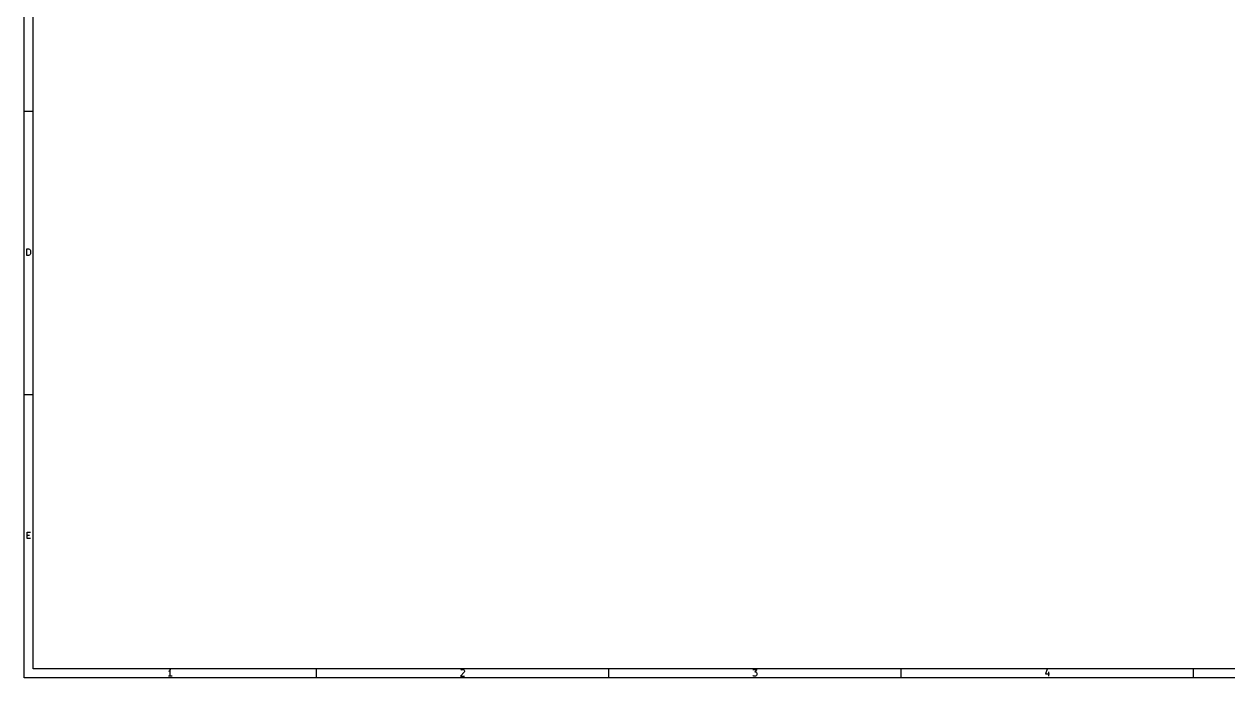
# Model space of a CAD drawing. Extents: x 10 to 410, y -287 to -10.
# Drawn here: x 10.2 to 245.2, y -286.8 to -159.1 of the extents above; entities that cross this region are included whole.
import ezdxf

# ---------------------------------------------------------------- set-up
doc = ezdxf.new("R2010")
doc.units = 0
doc.header["$MEASUREMENT"] = 0
doc.layers.add('Black', color=250, linetype='CONTINUOUS')

msp = doc.modelspace()

# ---------------------------------------------------------------- linework, layer by layer
at = {"layer": 'BLACK'}
for p, q in [((10.16, -286.842), (10.16, -10.16)), ((11.938, -285.064), (11.938, -11.938)), ((10.16, -176.124), (11.938, -176.124)), ((10.716, -204.298), (10.716, -203.028)), ((10.716, -203.028), (11.019, -203.028)), ((11.019, -204.298), (10.716, -204.298)), ((11.019, -203.028), (11.2, -203.089)), ((11.2, -204.238), (11.019, -204.298)), ((11.2, -203.089), (11.321, -203.21)), ((11.321, -204.117), (11.2, -204.238)), ((11.321, -203.21), (11.382, -203.331)), ((11.382, -203.996), (11.321, -204.117)), ((11.382, -203.331), (11.442, -203.573)), ((11.442, -203.754), (11.382, -203.996)), ((11.442, -203.573), (11.442, -203.754)), ((10.16, -231.445), (11.938, -231.445)), ((10.777, -259.619), (10.777, -258.349)), ((10.777, -258.349), (11.382, -258.349)), ((10.777, -258.954), (11.2, -258.954)), ((11.382, -259.619), (10.777, -259.619)), ((408.051, -285.064), (11.938, -285.064)), ((38.468, -285.5), (38.347, -285.56)), ((39.072, -286.467), (38.347, -286.467)), ((38.589, -285.379), (38.468, -285.5)), ((38.71, -285.197), (38.589, -285.379)), ((38.71, -286.467), (38.71, -285.197)), ((67.234, -286.842), (67.234, -285.064)), ((96.086, -285.742), (95.36, -286.467)), ((95.36, -286.467), (96.146, -286.467)), ((95.421, -285.318), (95.481, -285.258)), ((95.481, -285.258), (95.602, -285.197)), ((95.602, -285.197), (95.904, -285.197)), ((95.904, -285.197), (96.025, -285.258)), ((96.025, -285.258), (96.086, -285.318)), ((96.086, -285.318), (96.146, -285.439)), ((96.146, -285.56), (96.086, -285.742)), ((96.146, -285.439), (96.146, -285.56)), ((124.308, -286.842), (124.308, -285.064)), ((152.434, -285.197), (153.22, -285.197)), ((152.494, -286.407), (152.434, -286.346)), ((152.615, -286.467), (152.494, -286.407)), ((152.978, -286.467), (152.615, -286.467)), ((153.22, -285.197), (152.797, -285.681)), ((152.797, -285.681), (152.978, -285.681)), ((152.978, -285.681), (153.099, -285.742)), ((153.099, -286.407), (152.978, -286.467)), ((153.099, -285.742), (153.16, -285.802)), ((153.16, -286.346), (153.099, -286.407)), ((153.16, -285.802), (153.22, -285.923)), ((153.22, -286.225), (153.16, -286.346)), ((153.22, -285.923), (153.22, -286.225)), ((181.381, -286.842), (181.381, -285.064)), ((209.871, -285.137), (209.568, -286.044)), ((209.568, -286.044), (210.354, -286.044)), ((210.173, -285.621), (210.173, -286.467)), ((238.455, -286.842), (238.455, -285.064)), ((409.829, -286.842), (10.16, -286.842))]:
    msp.add_line(p, q, dxfattribs=at)

doc.saveas('drawing.dxf')
